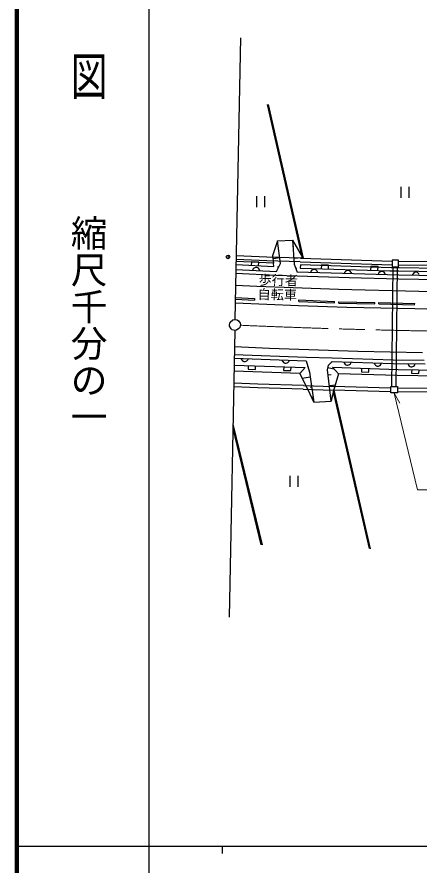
# Model space of a CAD drawing. Units: millimetres, scale not verified. Extents: x 40000 to 680000, y 20000 to 380000.
# Drawn here: x 40000 to 94851, y 202409 to 317951 of the extents above; entities that cross this region are included whole.
import ezdxf
from ezdxf.enums import TextEntityAlignment as Align

# ---------------------------------------------------------------- set-up
doc = ezdxf.new("R2010")
doc.units = ezdxf.units.MM
doc.header["$LTSCALE"] = 1000
doc.header["$PDMODE"] = 32
doc.header["$PDSIZE"] = 500
doc.linetypes.add('CHAIN', pattern=[18.5, 12, -1.5, 3.5, -1.5])
for name, color, linetype, lineweight in [('M-BGD', 7, 'Continuous', 25), ('M-BMK', 2, 'CHAIN', 13), ('M-BMK-OTRS', 5, 'Continuous', 25), ('M-BMK-SRVR', 3, 'Continuous', 25), ('M-STR-HTXT', 7, 'Continuous', 13), ('M-STR-STRC', 7, 'Continuous', 25), ('M-TTL', 2, 'Continuous', 140), ('M-TTL-BAND', 7, 'Continuous', 25)]:
    doc.layers.add(name, color=color, linetype=linetype, lineweight=lineweight)
doc.layers.add('M-OTRS', color=6, linetype='Continuous')
doc.styles.add('@ＭＳ ゴシック', font='')
doc.styles.add('ＭＳ ゴシック', font='')
doc.styles.get('@ＭＳ ゴシック').set_extended_font_data('@MS Gothic')
doc.styles.get('ＭＳ ゴシック').set_extended_font_data('MS Gothic')

msp = doc.modelspace()

# ---------------------------------------------------------------- linework, layer by layer
at = {"layer": 'M-BGD'}
for p, q in [((78943, 285077), (74157, 306024)), ((79098, 285072), (74312, 306018)), ((92370, 294814), (92368, 293314)), ((93508, 293312), (93510, 294812)), ((72659, 293526), (72657, 292026)), ((73797, 292024), (73799, 293524)), ((75528, 287454), (74860, 285412)), ((75636, 286680), (75522, 286664)), ((75528, 287454), (77601, 287544)), ((75957, 284359), (75528, 287454)), ((77601, 287544), (78904, 285249)), ((77601, 287544), (77829, 284292)), ((77658, 286731), (77774, 286739)), ((74089, 285223), (69908, 285421)), ((74860, 285412), (74990, 284400)), ((74990, 284400), (69894, 284648)), ((74065, 284723), (69899, 284921)), ((71992, 284594), (71970, 284094)), ((72991, 284549), (71992, 284594)), ((72969, 284049), (72991, 284549)), ((78654, 284585), (74065, 284723)), ((78670, 285085), (74089, 285223)), ((75850, 285132), (74960, 285009)), ((75054, 283956), (74990, 284400)), ((75389, 283270), (75957, 284359)), ((77772, 285105), (78883, 285183)), ((77829, 284292), (78230, 283182)), ((78654, 284585), (91169, 284198)), ((78670, 285085), (91181, 284698)), ((91184, 284835), (91163, 283949)), ((92062, 284814), (91184, 284835)), ((92041, 283928), (92062, 284814)), ((106478, 284510), (92057, 284634)), ((69872, 283534), (75389, 283270)), ((69885, 284210), (75054, 283956)), ((72177, 283544), (72131, 283426)), ((72242, 283641), (72177, 283544)), ((72346, 283736), (72242, 283641)), ((72449, 283791), (72346, 283736)), ((72571, 283825), (72449, 283791)), ((72731, 283817), (72571, 283825)), ((72848, 283772), (72731, 283817)), ((72946, 283707), (72848, 283772)), ((73041, 283602), (72946, 283707)), ((73096, 283499), (73041, 283602)), ((73130, 283378), (73096, 283499)), ((75673, 283814), (75529, 283889)), ((78029, 283737), (78159, 283784)), ((92080, 282787), (78230, 283182)), ((78700, 284192), (78637, 283742)), ((78637, 283742), (90856, 283357)), ((91039, 283794), (78700, 284192)), ((80082, 283249), (80039, 283130)), ((80145, 283347), (80082, 283249)), ((80248, 283444), (80145, 283347)), ((80349, 283501), (80248, 283444)), ((80470, 283538), (80349, 283501)), ((80630, 283533), (80470, 283538)), ((80749, 283490), (80630, 283533)), ((80847, 283427), (80749, 283490)), ((80944, 283324), (80847, 283427)), ((81001, 283223), (80944, 283324)), ((81038, 283102), (81001, 283223)), ((81521, 284158), (81506, 283658)), ((82520, 284129), (81521, 284158)), ((82506, 283629), (82520, 284129)), ((84698, 283117), (84655, 282999)), ((84761, 283216), (84698, 283117)), ((84864, 283313), (84761, 283216)), ((84966, 283370), (84864, 283313)), ((85087, 283407), (84966, 283370)), ((85247, 283402), (85087, 283407)), ((85366, 283359), (85247, 283402)), ((85464, 283296), (85366, 283359)), ((85561, 283193), (85464, 283296)), ((85618, 283091), (85561, 283193)), ((85655, 282970), (85618, 283091)), ((88259, 283963), (88244, 283463)), ((89258, 283934), (88259, 283963)), ((89244, 283434), (89258, 283934)), ((89378, 283084), (89315, 282986)), ((89481, 283181), (89378, 283084)), ((89582, 283239), (89481, 283181)), ((89704, 283275), (89582, 283239)), ((89864, 283271), (89704, 283275)), ((89982, 283227), (89864, 283271)), ((90081, 283164), (89982, 283227)), ((90178, 283062), (90081, 283164)), ((90856, 283357), (92113, 283351)), ((92124, 283789), (91039, 283794)), ((91127, 267608), (91304, 283945)), ((91163, 283949), (92041, 283928)), ((91727, 267602), (91903, 283931)), ((106369, 284011), (92046, 284134)), ((92113, 283351), (106255, 283138)), ((106271, 283565), (92124, 283789)), ((94230, 283133), (94129, 283074)), ((94351, 283171), (94230, 283133)), ((94511, 283168), (94351, 283171)), ((94630, 283126), (94511, 283168)), ((94729, 283064), (94630, 283126)), ((69863, 283034), (75365, 282770)), ((75365, 282770), (78214, 282682)), ((78214, 282682), (85321, 282455)), ((85321, 282455), (92070, 282287)), ((89315, 282986), (89272, 282867)), ((90235, 282960), (90178, 283062)), ((90271, 282839), (90235, 282960)), ((92070, 282287), (101449, 282136)), ((101456, 282636), (92080, 282787)), ((93966, 282877), (93924, 282758)), ((94028, 282976), (93966, 282877)), ((94129, 283074), (94028, 282976)), ((94827, 282963), (94729, 283064)), ((94886, 282862), (94827, 282963)), ((72741, 281221), (69831, 281357)), ((83860, 280819), (72741, 281221)), ((94813, 280548), (83860, 280819)), ((69799, 279709), (72400, 279574)), ((96442, 280524), (94813, 280548)), ((69785, 278986), (78417, 278661)), ((69795, 279509), (72390, 279374)), ((72400, 279574), (72390, 279374)), ((78417, 278661), (84993, 278428)), ((78450, 279200), (78458, 279400)), ((78450, 279200), (83325, 278985)), ((78458, 279400), (83334, 279184)), ((83325, 278985), (83334, 279184)), ((83922, 278957), (83926, 279157)), ((83922, 278957), (88824, 278858)), ((83926, 279157), (88828, 279058)), ((88824, 278858), (88828, 279058)), ((89374, 278845), (89379, 279045)), ((89374, 278845), (94251, 278719)), ((89379, 279045), (94256, 278919)), ((94251, 278719), (94256, 278919)), ((84993, 278428), (94255, 278211)), ((94255, 278211), (105283, 278022)), ((74443, 272779), (69671, 272987)), ((86513, 272384), (74443, 272779)), ((69652, 271980), (79478, 271589)), ((79478, 271589), (83021, 271493)), ((95328, 272179), (86513, 272384)), ((69623, 270513), (79315, 270213)), ((69642, 271480), (79458, 271089)), ((69642, 271480), (79458, 271089)), ((70565, 271444), (70600, 271322)), ((70600, 271322), (70656, 271220)), ((70656, 271220), (70752, 271116)), ((70752, 271116), (70849, 271052)), ((70849, 271052), (70968, 271007)), ((70968, 271007), (71128, 271001)), ((71128, 271001), (71249, 271036)), ((71249, 271036), (71351, 271092)), ((71351, 271092), (71455, 271188)), ((71455, 271188), (71519, 271285)), ((71519, 271285), (71564, 271404)), ((71547, 270454), (71531, 269955)), ((72531, 269924), (72546, 270423)), ((76161, 271221), (76196, 271099)), ((76196, 271099), (76252, 270997)), ((76252, 270997), (76348, 270893)), ((76348, 270893), (76445, 270829)), ((76445, 270829), (76564, 270784)), ((76564, 270784), (76724, 270778)), ((76724, 270778), (76845, 270813)), ((76845, 270813), (76947, 270869)), ((76947, 270869), (77051, 270965)), ((77051, 270965), (77115, 271062)), ((77115, 271062), (77160, 271181)), ((79458, 271089), (79889, 269547)), ((82359, 269890), (82493, 270491)), ((82493, 270491), (83007, 270993)), ((83007, 270993), (91311, 270754)), ((83007, 270993), (91311, 270754)), ((83021, 271493), (91323, 271254)), ((84583, 270948), (84620, 270827)), ((84620, 270827), (84677, 270725)), ((84677, 270725), (84774, 270622)), ((84774, 270622), (84872, 270559)), ((84872, 270559), (84991, 270516)), ((84991, 270516), (85151, 270511)), ((85151, 270511), (85272, 270548)), ((85272, 270548), (85374, 270605)), ((85374, 270605), (85477, 270702)), ((85477, 270702), (85539, 270800)), ((85539, 270800), (85583, 270919)), ((88735, 270828), (88772, 270707)), ((88772, 270707), (88829, 270605)), ((88829, 270605), (88926, 270503)), ((88926, 270503), (89024, 270440)), ((89024, 270440), (89143, 270396)), ((89143, 270396), (89303, 270392)), ((89303, 270392), (89424, 270428)), ((89424, 270428), (89526, 270485)), ((89526, 270485), (89629, 270582)), ((89629, 270582), (89692, 270681)), ((89692, 270681), (89735, 270799)), ((91311, 270754), (95673, 270677)), ((91323, 271254), (95568, 271179)), ((93315, 270718), (93353, 270598)), ((93353, 270598), (93411, 270497)), ((93411, 270497), (93510, 270395)), ((93510, 270395), (93608, 270333)), ((94009, 270326), (94110, 270384)), ((94110, 270384), (94211, 270483)), ((94211, 270483), (94273, 270581)), ((94273, 270581), (94315, 270701)), ((78575, 269376), (69608, 269686)), ((71531, 269955), (72531, 269924)), ((76392, 270304), (76377, 269804)), ((76377, 269804), (77376, 269773)), ((77376, 269773), (77392, 270273)), ((79315, 270213), (78575, 269376)), ((79755, 267082), (78575, 269376)), ((79673, 270318), (79566, 270288)), ((79889, 269547), (80476, 265449)), ((82872, 265602), (82359, 269890)), ((82426, 270191), (83233, 270011)), ((82444, 269176), (82860, 269225)), ((83841, 269329), (83033, 270234)), ((83033, 270234), (91998, 269932)), ((83841, 269329), (83149, 266864)), ((91844, 269095), (83841, 269329)), ((87016, 270100), (86999, 269600)), ((86999, 269600), (87999, 269567)), ((87999, 269567), (88016, 270066)), ((91998, 269932), (101376, 269768)), ((93608, 270333), (93728, 270291)), ((93728, 270291), (93888, 270288)), ((93843, 269900), (93834, 269400)), ((93834, 269400), (94834, 269382)), ((93888, 270288), (94009, 270326)), ((94834, 269382), (94843, 269882)), ((72863, 267924), (69577, 268062)), ((79986, 268864), (78917, 268711)), ((101260, 268926), (91844, 269095)), ((72846, 267424), (69567, 267562)), ((79053, 267254), (72846, 267424)), ((79067, 267754), (72863, 267924)), ((79049, 267254), (83133, 267112)), ((79067, 267754), (83151, 267611)), ((80476, 265449), (79755, 267082)), ((80182, 267498), (80003, 267472)), ((82615, 267746), (83456, 267847)), ((90995, 266866), (83135, 267112)), ((91000, 267366), (83151, 267611)), ((83247, 267108), (88179, 245507)), ((90994, 266736), (91003, 267609)), ((91003, 267609), (91898, 267600)), ((91898, 267600), (91889, 266728)), ((109241, 267184), (91896, 267389)), ((80378, 266132), (80187, 266105)), ((82786, 266317), (82870, 266327)), ((83149, 266864), (82872, 265602)), ((83149, 266864), (88024, 245512)), ((91889, 266728), (90994, 266736)), ((109235, 266684), (91891, 266889)), ((80476, 265449), (82872, 265602)), ((69470, 262490), (73440, 246013)), ((69459, 261896), (73284, 246018)), ((77208, 255415), (77206, 253915)), ((78346, 253913), (78348, 255413))]:
    msp.add_line(p, q, dxfattribs=at)
at = {"layer": 'M-BMK'}
msp.add_arc((114127, 1280519), 1005517, 267.51196, 273.12453, dxfattribs=at)
at = {"layer": 'M-BMK-OTRS'}
for p, q in [((70475, 315095), (69743, 276746)), ((69714, 275246), (68967, 236158))]:
    msp.add_line(p, q, dxfattribs=at)
at = {"layer": 'M-BMK-SRVR'}
msp.add_lwpolyline([(69460, 276692), (69654, 276738), (70043, 276672), (70211, 276565), (70434, 276238), (70473, 276043), (70393, 275656), (70279, 275492), (69944, 275281), (69747, 275250), (69364, 275345), (69204, 275464), (69006, 275806), (68982, 276004), (69091, 276384)], close=True, dxfattribs=at)
at = {"layer": 'M-OTRS'}
msp.add_point((68791, 285256), dxfattribs=at)
at = {"layer": 'M-STR-HTXT'}
for p, q in [((91471, 266698), (92229, 265337)), ((91471, 266698), (94632, 253516)), ((94632, 253516), (106134, 253495))]:
    msp.add_line(p, q, dxfattribs=at)
at = {"layer": 'M-STR-STRC'}
for p, q in [((69799, 279709), (72400, 279574)), ((69795, 279509), (72390, 279374)), ((72400, 279574), (72390, 279374)), ((78450, 279200), (78458, 279400)), ((78450, 279200), (83325, 278985)), ((78458, 279400), (83334, 279184)), ((83325, 278985), (83334, 279184)), ((83922, 278957), (83926, 279157)), ((83922, 278957), (88824, 278858)), ((83926, 279157), (88828, 279058)), ((88824, 278858), (88828, 279058)), ((89374, 278845), (89379, 279045)), ((89374, 278845), (94251, 278719)), ((89379, 279045), (94256, 278919)), ((94251, 278719), (94256, 278919))]:
    msp.add_line(p, q, dxfattribs=at)
at = {"layer": 'M-TTL'}
msp.add_line((40000, 380000), (40000, 20000), dxfattribs=at)
at = {"layer": 'M-TTL-BAND'}
for p, q in [((58000, 370000), (58000, 20000)), ((40000, 205000), (579000, 205000)), ((68000, 205000), (68000, 204000))]:
    msp.add_line(p, q, dxfattribs=at)

# ---------------------------------------------------------------- texts
at = {"layer": 'M-BGD', "style": 'ＭＳ ゴシック'}
for s, p in [('歩行者', (72933, 281072)), ('自転車', (72807, 279123))]:
    msp.add_text(s, height=1320, rotation=359.043, dxfattribs=at).set_placement(p, align=Align.BOTTOM_LEFT)
at = {"layer": 'M-TTL-BAND', "style": '@ＭＳ ゴシック', "width": 1.4}
msp.add_text('平  面  図', height=3666, rotation=270, dxfattribs=at).set_placement((49777, 306475), align=Align.MIDDLE_RIGHT)
at = {"layer": 'M-TTL-BAND', "style": '@ＭＳ ゴシック'}
msp.add_text('縮尺千分の一', height=3666, rotation=270, dxfattribs=at).set_placement((49777, 261030), align=Align.MIDDLE_RIGHT)

doc.saveas('drawing.dxf')
